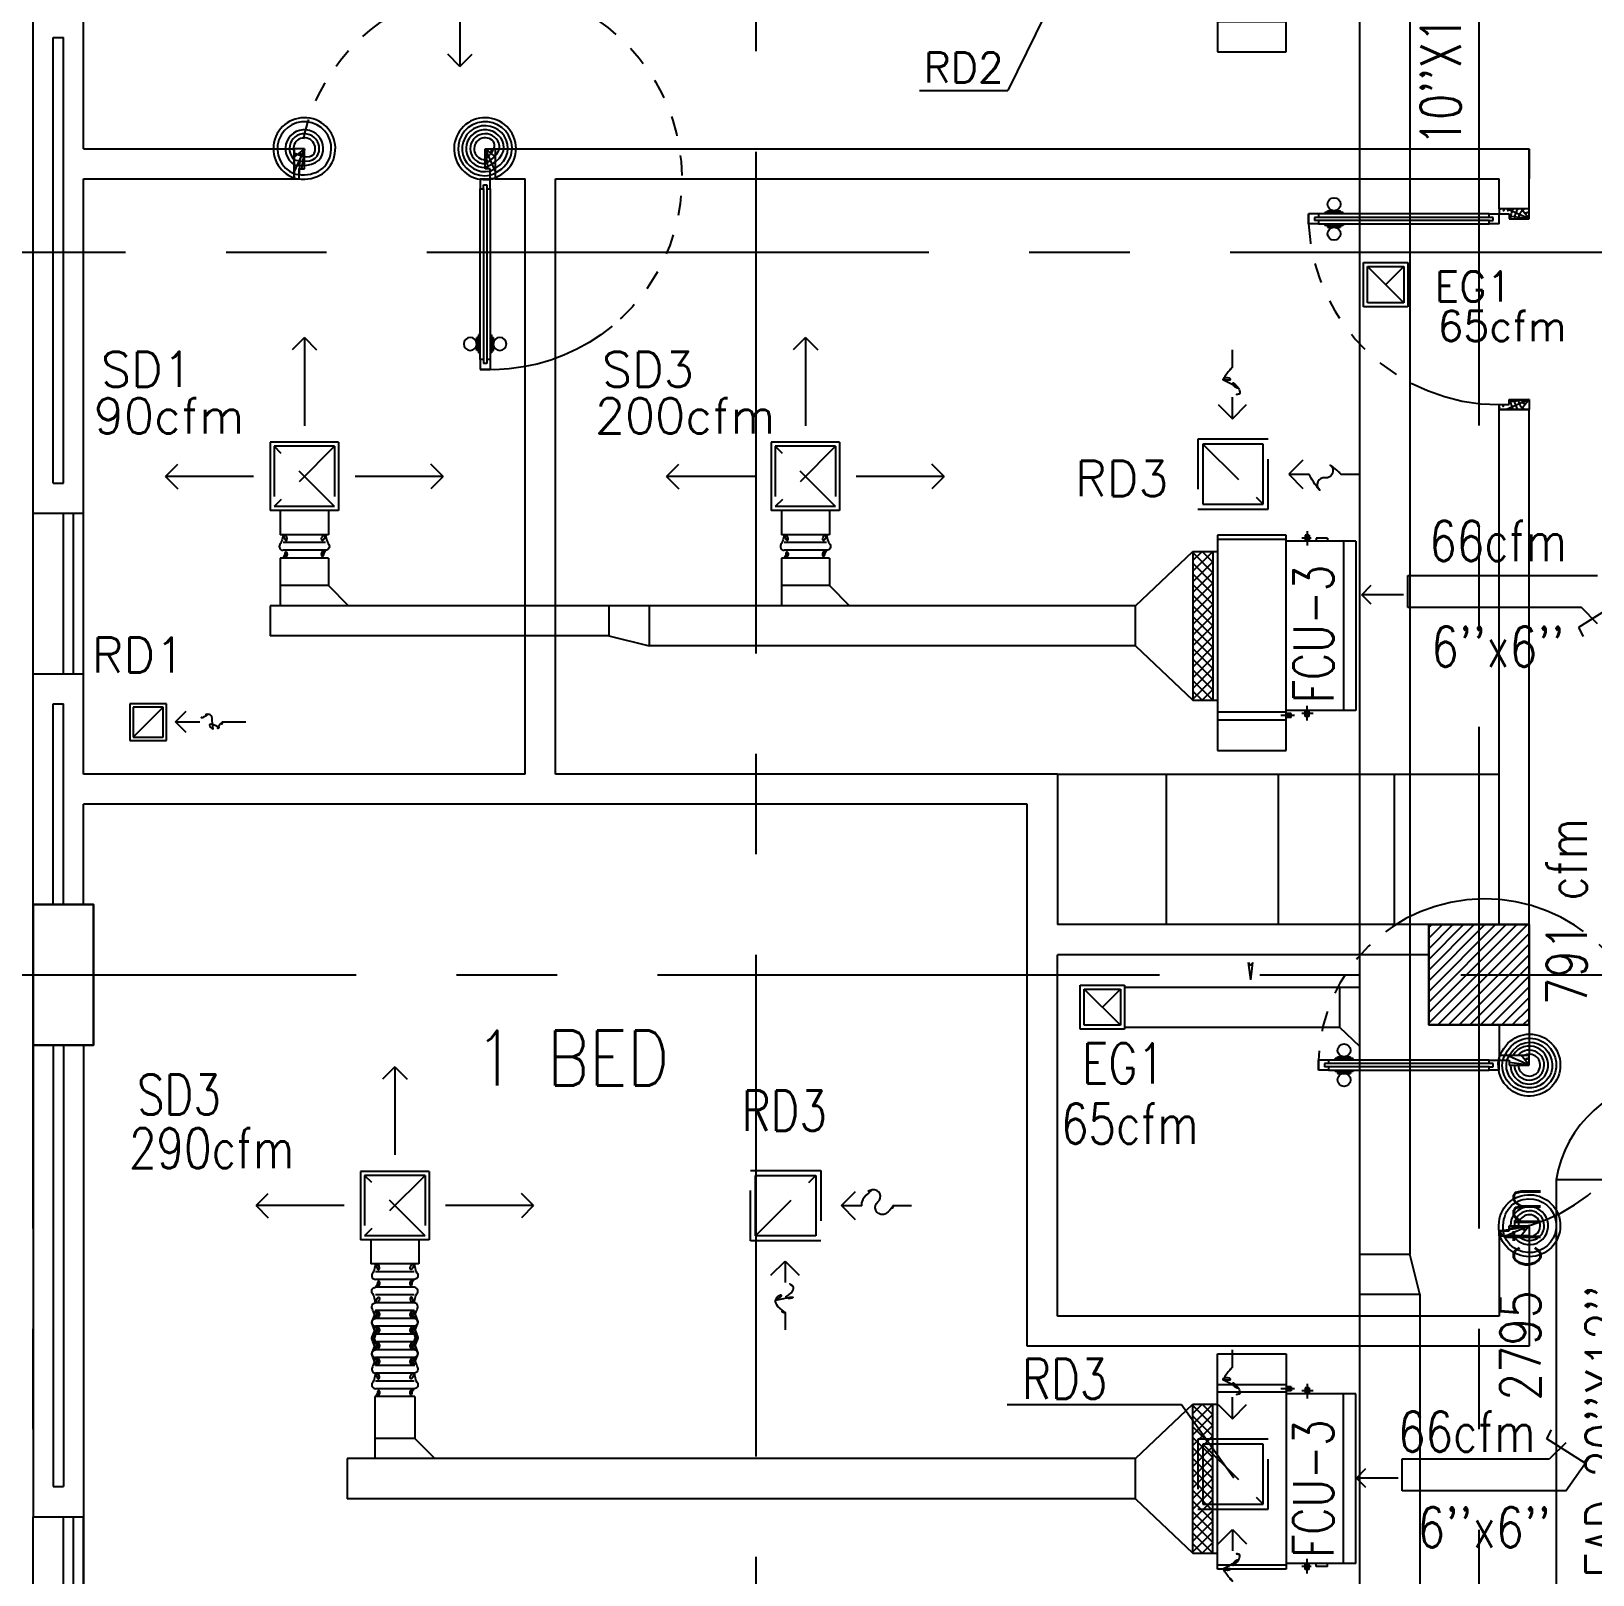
# Model space of a CAD drawing. Extents: x 417866029 to 417866302, y 43498040 to 43498122.
# Drawn here: x 417866082.36 to 417866090.14, y 43498058.1 to 43498065.79 of the extents above; entities that cross this region are included whole.
import ezdxf
from ezdxf.enums import TextEntityAlignment as Align

# ---------------------------------------------------------------- set-up
doc = ezdxf.new("R2010")
doc.units = 0
doc.header["$MEASUREMENT"] = 0
for name, pattern in [('CENTERX2', [4, 2.5, -0.5, 0.5, -0.5]), ('HIDDEN', [0.375, 0.25, -0.125]), ('HIDDEN2', [0.1875, 0.125, -0.0625])]:
    doc.linetypes.add(name, pattern=pattern)
doc.layers.get('0').update_dxf_attribs({"linetype": 'CONTINUOUS'})
for name, color, linetype in [('AXES', 11, 'CENTERX2'), ('COL', 7, 'CONTINUOUS'), ('COUNTER', 9, 'CONTINUOUS'), ('DOOR', 9, 'CONTINUOUS'), ('DUCT', 6, 'CONTINUOUS'), ('EXDUCT', 10, 'CONTINUOUS'), ('FCU', 6, 'CONTINUOUS'), ('HAT', 11, 'CONTINUOUS'), ('INSUL', 9, 'CONTINUOUS'), ('M-AC-FLEX', 7, 'CONTINUOUS'), ('M-EGU.', 2, 'CONTINUOUS'), ('M-TEXT', 2, 'CONTINUOUS'), ('PSUPPLY', 3, 'HIDDEN'), ('RS20', 9, 'CONTINUOUS'), ('WALL', 9, 'CONTINUOUS'), ('WIN', 9, 'CONTINUOUS')]:
    doc.layers.add(name, color=color, linetype=linetype)
doc.styles.add('ROMANS', font='ROMANS.shx', dxfattribs={"width": 0.6})
doc.styles.add('RS20', font='ROMANS.shx', dxfattribs={"height": 0.2})

# ---------------------------------------------------------------- blocks, each defined once
blk = doc.blocks.new('DOOR90')
at = {"layer": 'DOOR', "color": 7, "linetype": 'ByBlock'}
for p, q in [((-150, 0), (0, 0)), ((-150, 0), (-150, -25)), ((0, -50), (-113.7, 0)), ((0, -50), (-40.1, 0)), ((0, -50), (0, 0)), ((-1000, -25), (-1050, -25)), ((-1050, -75), (-1050, -25)), ((-1050, -25), (-1050, -75)), ((-1000, -75), (-1050, -75)), ((-1000, -42), (-1020, -42)), ((-1020, -42), (-1020, -58)), ((-1000, -58), (-1020, -58)), ((-1000, -25), (-1000, -42)), ((-1000, -58), (-1000, -75)), ((-877.6, -17.8), (-967.6, -17.8)), ((-967.6, -25), (-967.6, -17.8)), ((-967.6, -75), (-967.6, -82.2)), ((-955, -8.8), (-890.2, -8.8)), ((-955, -17.8), (-955, -8.8)), ((-955, -17.8), (-890.2, -17.8)), ((-890.2, -17.8), (-890.2, -8.8)), ((-877.6, -25), (-877.6, -17.8)), ((-877.6, -75), (-877.6, -82.2)), ((-200, -25), (-150, -25)), ((-200, -42), (-200, -25)), ((-180, -42), (-200, -42)), ((-200, -58), (-180, -58)), ((-200, -75), (-200, -58)), ((-150, -75), (-200, -75)), ((-180, -58), (-180, -42)), ((-150, -25), (-100, -25)), ((-150, -75), (-150, -25)), ((-100, -25), (-100, -50)), ((0, -50), (-100, -36.6)), ((-100, -50), (0, -50)), ((-877.6, -82.2), (-967.6, -82.2)), ((-955, -82.2), (-890.2, -82.2)), ((-955, -82.2), (-955, -91.2)), ((-955, -91.2), (-890.2, -91.2)), ((-890.2, -82.2), (-890.2, -91.2)), ((0, -850), (-113.7, -900)), ((-100, -875), (-100, -850)), ((0, -850), (-100, -863.4)), ((-100, -850), (0, -850)), ((0, -850), (-40.1, -900)), ((0, -850), (0, -900)), ((-150, -875), (-100, -875)), ((-150, -900), (-150, -875)), ((-150, -900), (0, -900)), ((0, -900), (-150, -900))]:
    blk.add_line(p, q, dxfattribs=at)
at = {"layer": 'DOOR', "linetype": 'ByBlock'}
for p, q in [((-200, -25), (-1000, -25)), ((-200, -42), (-1000, -42)), ((-200, -58), (-1000, -58)), ((-1000, -75), (-200, -75))]:
    blk.add_line(p, q, dxfattribs=at)
at = {"layer": 'DOOR', "color": 7, "linetype": 'ByBlock'}
for centre in [(-922.6, 23.5), (-922.6, -123.5)]:
    blk.add_circle(centre, 32.4, dxfattribs=at)
for centre, radius, start, end in [((0, -50), 154.4, 161.10529, 166.28577), ((0, -50), 94.4, 148.01819, 180), ((0, -50), 134.4, 158.15985, 169.28002), ((0, -50), 114.4, 154.08384, 167.37743), ((0, -50), 74.4, 137.77643, 180), ((0, -50), 54.4, 113.20738, 180), ((0, -50), 34.4, 90, 180), ((0, -50), 14.4, 90, 180), ((0, -850), 94.4, 180, 211.98181), ((0, -850), 74.4, 180, 222.22357), ((0, -850), 54.4, 180, 246.79262), ((0, -850), 34.4, 180, 270), ((0, -850), 14.4, 180, 270), ((0, -850), 154.4, 193.71423, 198.89471), ((0, -850), 134.4, 190.71998, 201.84015)]:
    blk.add_arc(centre, radius, start, end, dxfattribs=at)
at = {"layer": 'DOOR', "linetype": 'HIDDEN', "ltscale": 0.5}
blk.add_arc((-222.2, -50), 828.2, 178.27012, 275.00304, dxfattribs=at)
blk = doc.blocks.new('DOOR-10')
at = {"layer": 'DOOR', "color": 0, "linetype": 'ByBlock'}
for p, q in [((-25.7, 1100), (-75.7, 1100)), ((-75.7, 1100), (-25.7, 1100)), ((-75.7, 1050), (-75.7, 1100)), ((-25.7, 1050), (-25.7, 1100)), ((-75.7, 1017.6), (-82.9, 1017.6)), ((-82.9, 927.6), (-82.9, 1017.6)), ((-58.7, 1050), (-75.7, 1050)), ((-42.7, 1070), (-58.7, 1070)), ((-58.7, 1050), (-58.7, 1070)), ((-42.7, 1050), (-42.7, 1070)), ((-25.7, 1050), (-42.7, 1050)), ((-25.7, 1017.6), (-18.5, 1017.6)), ((-18.5, 927.6), (-18.5, 1017.6)), ((-82.9, 1005), (-91.9, 1005)), ((-91.9, 1005), (-91.9, 940.2)), ((-82.9, 940.2), (-91.9, 940.2)), ((-82.9, 1005), (-82.9, 940.2)), ((-18.5, 1005), (-9.5, 1005)), ((-18.5, 1005), (-18.5, 940.2)), ((-18.5, 940.2), (-9.5, 940.2)), ((-9.5, 1005), (-9.5, 940.2)), ((-75.7, 927.6), (-82.9, 927.6)), ((-25.7, 927.6), (-18.5, 927.6)), ((-75.7, 200), (-58.7, 200)), ((-75.7, 150), (-75.7, 200)), ((-58.7, 200), (-58.7, 180)), ((-58.7, 180), (-42.7, 180)), ((-42.7, 200), (-25.7, 200)), ((-42.7, 180), (-42.7, 200)), ((-25.7, 200), (-25.7, 150)), ((-1000.7, 0), (-1000.7, 150)), ((-1000.7, 150), (-975.7, 150)), ((-1000.7, 150), (-1000.7, 0)), ((-975.7, 150), (-975.7, 100)), ((-975.7, 100), (-950.7, 100)), ((-950.7, 100), (-950.7, 0)), ((-75.7, 150), (-25.7, 150)), ((-50.7, 100), (-50.7, 0)), ((-25.7, 100), (-50.7, 100)), ((-0.7, 150), (-25.7, 150)), ((-25.7, 150), (-25.7, 100)), ((-950.7, 0), (-1000.7, 0)), ((-50.7, 0), (-0.7, 0))]:
    blk.add_line(p, q, dxfattribs=at)
at = {"layer": 'DOOR', "linetype": 'ByBlock'}
for p, q in [((-75.7, 1050), (-75.7, 200)), ((-58.7, 200), (-58.7, 1050)), ((-42.7, 200), (-42.7, 1050)), ((-25.7, 200), (-25.7, 1050))]:
    blk.add_line(p, q, dxfattribs=at)
at = {"layer": 'DOOR', "color": 9, "linetype": 'ByBlock'}
for p, q in [((-950.7, 0), (-1000.7, 113.7)), ((-950.7, 0), (-964.1, 100)), ((-50.7, 0), (-0.7, 113.7)), ((-50.7, 0), (-37.3, 100)), ((-0.7, 0), (-0.7, 150)), ((-950.7, 0), (-1000.7, 40.1)), ((-50.7, 0), (-0.7, 40.1))]:
    blk.add_line(p, q, dxfattribs=at)
at = {"layer": 'DOOR', "color": 0, "linetype": 'ByBlock'}
for centre in [(-124.2, 972.6), (22.8, 972.6)]:
    blk.add_circle(centre, 32.4, dxfattribs=at)
at = {"layer": 'DOOR', "linetype": 'HIDDEN', "ltscale": 0.5}
blk.add_arc((-23.4, 149.1), 952.3, 93.14816, 179.94816, dxfattribs=at)
at = {"layer": 'DOOR', "color": 9, "linetype": 'ByBlock'}
for centre, radius, start, end in [((-950.7, 0), 154.4, 103.71423, 108.89471), ((-950.7, 0), 134.4, 100.71998, 111.84015), ((-950.7, 0), 94.4, 90, 121.98181), ((-50.7, 0), 94.4, 58.01819, 90), ((-50.7, 0), 134.4, 68.15985, 79.28002), ((-50.7, 0), 114.4, 64.08384, 77.37743), ((-50.7, 0), 154.4, 71.10529, 76.28577), ((-950.7, 0), 74.4, 90, 132.22357), ((-950.7, 0), 54.4, 90, 156.79262), ((-950.7, 0), 34.4, 90, 180), ((-950.7, 0), 14.4, 90, 180), ((-50.7, 0), 74.4, 47.77643, 90), ((-50.7, 0), 54.4, 23.20738, 90), ((-50.7, 0), 34.4, 0, 90), ((-50.7, 0), 14.4, 0, 90)]:
    blk.add_arc(centre, radius, start, end, dxfattribs=at)
blk = doc.blocks.new('*X42')
at = {"color": 0}
for p, q in [((16890.5, -2466.6), (16943.5, -2413.6)), ((16890.5, -2519.6), (16990.5, -2419.6)), ((16990.5, -2565.5), (16890.5, -2465.5)), ((16890.5, -2572.6), (16990.5, -2472.6)), ((16990.5, -2512.5), (16891.6, -2413.6)), ((16990.5, -2459.4), (16944.6, -2413.6)), ((16990.5, -2618.5), (16890.5, -2518.5)), ((16890.5, -2625.7), (16990.5, -2525.7)), ((16990.5, -2671.6), (16890.5, -2571.6)), ((16890.5, -2678.7), (16990.5, -2578.7)), ((16990.5, -2724.6), (16890.5, -2624.6)), ((16890.5, -2731.7), (16990.5, -2631.7)), ((16990.5, -2777.6), (16890.5, -2677.6)), ((16890.5, -2784.8), (16990.5, -2684.8)), ((16990.5, -2830.7), (16890.5, -2730.7)), ((16890.5, -2837.8), (16990.5, -2737.8)), ((16990.5, -2883.7), (16890.5, -2783.7)), ((16890.5, -2890.8), (16990.5, -2790.8)), ((16990.5, -2936.7), (16890.5, -2836.7)), ((16890.5, -2943.9), (16990.5, -2843.9)), ((16990.5, -2989.8), (16890.5, -2889.8)), ((16890.5, -2996.9), (16990.5, -2896.9)), ((16990.5, -3042.8), (16890.5, -2942.8)), ((16890.5, -3049.9), (16990.5, -2949.9)), ((16990.5, -3095.8), (16890.5, -2995.8)), ((16890.5, -3103), (16990.5, -3003)), ((16990.5, -3148.9), (16890.5, -3048.9)), ((16943.5, -3154.9), (16890.5, -3101.9)), ((16891.5, -3154.9), (16990.5, -3056)), ((16944.6, -3154.9), (16990.5, -3109))]:
    blk.add_line(p, q, dxfattribs=at)
blk = doc.blocks.new('WHE06')
at = {"color": 3}
for p, q in [((689, 621.5), (346.1, 621.5)), ((346.1, 621.5), (346.1, 469.1)), ((689, 469.1), (689, 621.5)), ((242.1, 472.2), (242.1, 399.5)), ((60.3, -422.2), (60.3, 422.2)), ((212.3, 437.2), (269.1, 437.2)), ((232.1, 452.2), (232.1, 422.2)), ((232.1, 452.2), (252.1, 452.2)), ((252.1, 452.2), (252.1, 422.2)), ((305, 447.6), (373.3, 447.6)), ((321.1, 457.6), (321.1, 437.6)), ((321.1, 457.6), (346.1, 457.6)), ((321.1, 437.6), (346.1, 437.6)), ((346.1, 430.4), (689, 430.4)), ((811.2, 370.7), (689, 370.7)), ((711.2, -370.7), (711.2, 370.7)), ((811.2, -370.7), (811.2, 370.7)), ((811.2, -370.7), (689, -370.7)), ((141.6, -437.2), (141.6, -422.2)), ((141.6, -437.2), (196.6, -437.2)), ((196.6, -437.2), (196.6, -422.2)), ((221.4, -437.2), (269.1, -437.2)), ((232.1, -452.2), (232.1, -422.2)), ((232.1, -452.2), (252.1, -452.2)), ((242.1, -472.2), (242.1, -399.5)), ((252.1, -452.2), (252.1, -422.2)), ((346.1, -430.4), (689, -430.4))]:
    blk.add_line(p, q, dxfattribs=at)
at = {"color": 6}
for p, q in [((346.1, 469.1), (346.1, -450.8)), ((689, 469.1), (346.1, 469.1)), ((689, -450.8), (689, 469.1)), ((0, -422.2), (0, 422.2)), ((0, 422.2), (346.1, 422.2)), ((0, -422.2), (346.1, -422.2)), ((346.1, -450.8), (689, -450.8))]:
    blk.add_line(p, q, dxfattribs=at)
at = {"color": 11}
blk.add_blockref('*X42', (-16179.3, 2784.3), dxfattribs=at)
blk = doc.blocks.new('*X117')
at = {"color": 0}
for p, q in [((80579.2, 132657.6), (81071.3, 133149.7)), ((80579.2, 132710.7), (81018.3, 133149.7)), ((80579.2, 132763.7), (80965.3, 133149.7)), ((80579.2, 132816.7), (80912.2, 133149.7)), ((80579.2, 132869.8), (80859.2, 133149.7)), ((80579.2, 132922.8), (80806.2, 133149.7)), ((80579.2, 132975.8), (80753.1, 133149.7)), ((80579.2, 133028.9), (80700.1, 133149.7)), ((80579.2, 133081.9), (80647.1, 133149.7)), ((80579.2, 133134.9), (80594, 133149.7)), ((80624.4, 132649.7), (81079.2, 133104.6)), ((80677.4, 132649.7), (81079.2, 133051.6)), ((80730.4, 132649.7), (81079.2, 132998.5)), ((80783.5, 132649.7), (81079.2, 132945.5)), ((80836.5, 132649.7), (81079.2, 132892.5)), ((80889.5, 132649.7), (81079.2, 132839.4)), ((80942.6, 132649.7), (81079.2, 132786.4)), ((80995.6, 132649.7), (81079.2, 132733.4)), ((81048.6, 132649.7), (81079.2, 132680.3))]:
    blk.add_line(p, q, dxfattribs=at)
blk = doc.blocks.new('COL50')
at = {"layer": 'COL'}
blk.add_lwpolyline([(-250, 250), (-250, -250), (250, -250), (250, 250)], close=True, dxfattribs=at)
blk = doc.blocks.new('C11')
at = {"layer": 'HAT'}
h = blk.add_hatch(dxfattribs=at)
h.set_pattern_fill('ANSI31', color=256, scale=300, style=0)
h.set_pattern_definition([(45, (-248556.182, -75061.005), (-26.5165043, 26.5165043), [])])
h.paths.add_polyline_path([(300, 700), (0, 700), (0, 350), (300, 350)])
h.paths.add_polyline_path([(300, 350), (0, 350), (0, 0), (300, 0)])
at = {"layer": 'COL'}
blk.add_lwpolyline([(300, 700), (300, 0), (0, 0), (0, 700)], close=True, dxfattribs=at)

msp = doc.modelspace()

# ---------------------------------------------------------------- linework, layer by layer
at = {"layer": 'AXES'}
for p, q in [((417866089.5737, 43498039.8221), (417866089.5737, 43498118.2996)), ((417866082.3737, 43498039.8221), (417866082.3737, 43498117.9496)), ((417866085.9737, 43498046.6864), (417866085.9737, 43498105.5064)), ((417866040.3337, 43498064.6864), (417866098.5737, 43498064.6864)), ((417866029.4822, 43498061.0864), (417866098.5737, 43498061.0864))]:
    msp.add_line(p, q, dxfattribs=at)
at = {"layer": 'COUNTER', "linetype": 'ByBlock'}
for p, q in [((417866087.4737, 43498062.0864), (417866089.6737, 43498062.0864)), ((417866088.0147, 43498062.0864), (417866088.0147, 43498061.3364)), ((417866088.5737, 43498062.0864), (417866088.5737, 43498061.3364)), ((417866089.1509, 43498062.0864), (417866089.1509, 43498061.3364))]:
    msp.add_line(p, q, dxfattribs=at)
at = {"layer": 'DUCT', "linetype": 'ByBlock'}
for p, q in [((417866083.6037, 43498063.1622), (417866083.6037, 43498062.9247)), ((417866083.8437, 43498063.1622), (417866083.6037, 43498063.1622)), ((417866083.8292, 43498063.1622), (417866083.6182, 43498063.1622)), ((417866083.8437, 43498063.1622), (417866083.8437, 43498063.0247)), ((417866086.099, 43498063.1622), (417866086.099, 43498062.9247)), ((417866086.339, 43498063.1622), (417866086.099, 43498063.1622)), ((417866086.3245, 43498063.1622), (417866086.1135, 43498063.1622)), ((417866086.339, 43498063.1622), (417866086.339, 43498063.0247)), ((417866087.8618, 43498062.9247), (417866088.1483, 43498063.1954)), ((417866083.8437, 43498063.0247), (417866083.6037, 43498063.0247)), ((417866083.8437, 43498063.0247), (417866083.9437, 43498062.9247)), ((417866086.339, 43498063.0247), (417866086.099, 43498063.0247)), ((417866086.339, 43498063.0247), (417866086.439, 43498062.9247)), ((417866087.8618, 43498062.9247), (417866083.5533, 43498062.9247)), ((417866083.5533, 43498062.9247), (417866083.5533, 43498062.7747)), ((417866085.2404, 43498062.9247), (417866085.2404, 43498062.7747)), ((417866085.4404, 43498062.9247), (417866085.4404, 43498062.7247)), ((417866087.8618, 43498062.7247), (417866087.8618, 43498062.9247)), ((417866085.2404, 43498062.7747), (417866083.5533, 43498062.7747)), ((417866085.2404, 43498062.7747), (417866085.4404, 43498062.7247)), ((417866087.8618, 43498062.7247), (417866085.4404, 43498062.7247)), ((417866087.8618, 43498062.7247), (417866088.1483, 43498062.454)), ((417866090.4567, 43498060.0646), (417866089.9567, 43498060.0646)), ((417866089.9567, 43498060.0646), (417866089.9567, 43498056.7811)), ((417866084.0743, 43498058.9851), (417866084.0743, 43498058.6764)), ((417866084.2743, 43498058.9851), (417866084.0743, 43498058.9851)), ((417866084.2743, 43498058.9851), (417866084.2743, 43498058.7764)), ((417866087.8618, 43498058.6764), (417866088.1483, 43498058.9471)), ((417866084.2743, 43498058.7764), (417866084.0743, 43498058.7764)), ((417866084.2743, 43498058.7764), (417866084.3743, 43498058.6764)), ((417866087.8618, 43498058.6764), (417866083.9372, 43498058.6764)), ((417866083.9372, 43498058.6764), (417866083.9372, 43498058.4764)), ((417866087.8618, 43498058.4764), (417866087.8618, 43498058.6764)), ((417866087.8618, 43498058.4764), (417866083.9372, 43498058.4764)), ((417866087.8618, 43498058.4764), (417866088.1483, 43498058.2057))]:
    msp.add_line(p, q, dxfattribs=at)
at = {"layer": 'DUCT'}
for p, q in [((417866089.2186, 43498063.0753), (417866090.1639, 43498063.0753)), ((417866089.2186, 43498062.9153), (417866089.2186, 43498063.0753)), ((417866090.2608, 43498062.9368), (417866090.0694, 43498062.8167)), ((417866090.0839, 43498062.9153), (417866089.2186, 43498062.9153)), ((417866090.1639, 43498062.8353), (417866090.0839, 43498062.9153)), ((417866090.0694, 43498062.8167), (417866090.0694, 43498062.8167)), ((417866090.0694, 43498062.8167), (417866090.0924, 43498062.7715)), ((417866089.9106, 43498058.7741), (417866089.9336, 43498058.8192)), ((417866090.102, 43498058.6539), (417866089.9106, 43498058.7741)), ((417866089.9106, 43498058.7741), (417866089.9106, 43498058.7741)), ((417866090.005, 43498058.7554), (417866089.925, 43498058.6754)), ((417866089.1913, 43498058.6754), (417866089.925, 43498058.6754)), ((417866089.1913, 43498058.5154), (417866089.1913, 43498058.6754)), ((417866090.005, 43498058.5154), (417866090.1226, 43498058.6834)), ((417866090.005, 43498058.5154), (417866089.1913, 43498058.5154))]:
    msp.add_line(p, q, dxfattribs=at)
at = {"layer": 'DUCT', "linetype": 'ByBlock'}
msp.add_arc((417866090.5466, 43498059.9682), 0.5978, 93.83176, 170.71562, dxfattribs=at)
at = {"layer": 'EXDUCT', "linetype": 'ByBlock'}
for p, q in [((417866088.9788, 43498066.8514), (417866088.9788, 43498053.4754)), ((417866089.2288, 43498066.8514), (417866089.2288, 43498059.6948)), ((417866089.1083, 43498064.5237), (417866089.1983, 43498064.6137)), ((417866087.8076, 43498061.0247), (417866088.9788, 43498061.0247)), ((417866088.8788, 43498061.0247), (417866088.8788, 43498060.8247)), ((417866087.8076, 43498060.8247), (417866088.8788, 43498060.8247)), ((417866088.8788, 43498060.8247), (417866088.9788, 43498060.7302)), ((417866088.9788, 43498059.6948), (417866089.2288, 43498059.6948)), ((417866089.2788, 43498059.4948), (417866089.2288, 43498059.6948)), ((417866088.9788, 43498059.4948), (417866089.2788, 43498059.4948)), ((417866089.2788, 43498059.4948), (417866089.2788, 43498053.5754))]:
    msp.add_line(p, q, dxfattribs=at)
at = {"layer": 'INSUL'}
for p, q in [((417866082.4737, 43498065.7546), (417866082.5237, 43498065.7546)), ((417866082.4737, 43498063.5358), (417866082.4737, 43498065.7546)), ((417866082.5237, 43498063.5358), (417866082.5237, 43498065.7546)), ((417866082.4737, 43498063.5358), (417866082.5237, 43498063.5358)), ((417866082.4737, 43498061.4364), (417866082.4737, 43498062.4358)), ((417866082.4737, 43498062.4358), (417866082.5237, 43498062.4358)), ((417866082.5237, 43498061.4364), (417866082.5237, 43498062.4358)), ((417866082.4737, 43498060.7364), (417866082.4737, 43498058.5364)), ((417866082.5237, 43498060.7364), (417866082.5237, 43498058.5364)), ((417866082.4737, 43498058.5364), (417866082.5237, 43498058.5364))]:
    msp.add_line(p, q, dxfattribs=at)
at = {"layer": 'M-AC-FLEX', "color": 11}
for p, q in [((417866083.8292, 43498063.2785), (417866083.6182, 43498063.2785)), ((417866083.8292, 43498063.2395), (417866083.6182, 43498063.2395)), ((417866086.3245, 43498063.2785), (417866086.1135, 43498063.2785)), ((417866086.3245, 43498063.2395), (417866086.1135, 43498063.2395)), ((417866083.8292, 43498063.2012), (417866083.6182, 43498063.2012)), ((417866083.8292, 43498063.2012), (417866083.6182, 43498063.2012)), ((417866086.3245, 43498063.2012), (417866086.1135, 43498063.2012)), ((417866086.3245, 43498063.2012), (417866086.1135, 43498063.2012)), ((417866084.2698, 43498059.646), (417866084.0788, 43498059.646)), ((417866084.2698, 43498059.607), (417866084.0788, 43498059.607)), ((417866084.2698, 43498059.5687), (417866084.0788, 43498059.5687)), ((417866084.2698, 43498059.5687), (417866084.0788, 43498059.5687)), ((417866084.2698, 43498059.5297), (417866084.0788, 43498059.5297)), ((417866084.2698, 43498059.5297), (417866084.0788, 43498059.5297)), ((417866084.2698, 43498059.4914), (417866084.0788, 43498059.4914)), ((417866084.2698, 43498059.4524), (417866084.0788, 43498059.4524)), ((417866084.2698, 43498059.4134), (417866084.0788, 43498059.4134)), ((417866084.2698, 43498059.3744), (417866084.0788, 43498059.3744)), ((417866084.2698, 43498059.3354), (417866084.0788, 43498059.3354)), ((417866084.2698, 43498059.2964), (417866084.0788, 43498059.2964)), ((417866084.2698, 43498059.2574), (417866084.0788, 43498059.2574)), ((417866084.2698, 43498059.2184), (417866084.0788, 43498059.2184)), ((417866084.2698, 43498059.1794), (417866084.0788, 43498059.1794)), ((417866084.2698, 43498059.1404), (417866084.0788, 43498059.1404)), ((417866084.2698, 43498059.1014), (417866084.0788, 43498059.1014)), ((417866084.2698, 43498059.0624), (417866084.0788, 43498059.0624)), ((417866084.2698, 43498059.0241), (417866084.0788, 43498059.0241)), ((417866084.2698, 43498059.0241), (417866084.0788, 43498059.0241))]:
    msp.add_line(p, q, dxfattribs=at)
at = {"layer": 'M-AC-FLEX'}
for points in [[(417866083.6182, 43498063.2785, -1), (417866083.6182, 43498063.2395, 1.018005), (417866083.6182, 43498063.2012)], [(417866083.8292, 43498063.2785, 1), (417866083.8292, 43498063.2395, -1.018005), (417866083.8292, 43498063.2012)], [(417866086.1135, 43498063.2785, -1), (417866086.1135, 43498063.2395, 1.018005), (417866086.1135, 43498063.2012)], [(417866086.3245, 43498063.2785, 1), (417866086.3245, 43498063.2395, -1.018005), (417866086.3245, 43498063.2012)], [(417866083.6175, 43498063.1622, -0.008922), (417866083.6182, 43498063.1622)], [(417866083.8299, 43498063.1622, 0.008917), (417866083.8292, 43498063.1622)], [(417866086.1128, 43498063.1622, -0.008922), (417866086.1135, 43498063.1622)], [(417866086.3252, 43498063.1622, 0.008917), (417866086.3245, 43498063.1622)], [(417866084.0788, 43498059.646, -1), (417866084.0788, 43498059.607, 1.018005), (417866084.0788, 43498059.5687)], [(417866084.2698, 43498059.646, 1), (417866084.2698, 43498059.607, -1.018005), (417866084.2698, 43498059.5687)], [(417866084.0788, 43498059.3744, 1), (417866084.0788, 43498059.4134, -1), (417866084.0788, 43498059.4524, 1), (417866084.0788, 43498059.4914, -1.018005), (417866084.0788, 43498059.5297)], [(417866084.2698, 43498059.3744, -1), (417866084.2698, 43498059.4134, 1), (417866084.2698, 43498059.4524, -1), (417866084.2698, 43498059.4914, 1.018005), (417866084.2698, 43498059.5297)], [(417866084.0788, 43498059.4134, -1), (417866084.0788, 43498059.3744, 1), (417866084.0788, 43498059.3354)], [(417866084.0788, 43498059.2964, 1), (417866084.0788, 43498059.3354, -1), (417866084.0788, 43498059.3744)], [(417866084.2698, 43498059.4134, 1), (417866084.2698, 43498059.3744, -1), (417866084.2698, 43498059.3354)], [(417866084.2698, 43498059.2964, -1), (417866084.2698, 43498059.3354, 1), (417866084.2698, 43498059.3744)], [(417866084.0788, 43498059.3354, -1), (417866084.0788, 43498059.2964, 1), (417866084.0788, 43498059.2574)], [(417866084.0788, 43498059.2574, -0.999563), (417866084.0788, 43498059.2964)], [(417866084.0788, 43498059.2964, 0.999563), (417866084.0788, 43498059.2574)], [(417866084.0788, 43498059.2184, 1), (417866084.0788, 43498059.2574, -1), (417866084.0788, 43498059.2964)], [(417866084.2698, 43498059.3354, 1), (417866084.2698, 43498059.2964, -1), (417866084.2698, 43498059.2574)], [(417866084.2698, 43498059.2184, -1), (417866084.2698, 43498059.2574, 1), (417866084.2698, 43498059.2964)], [(417866084.2698, 43498059.2574, -0.000219), (417866084.2698, 43498059.2574, 1), (417866084.2698, 43498059.2964)], [(417866084.2698, 43498059.2964, 0.000219), (417866084.2698, 43498059.2964, -1), (417866084.2698, 43498059.2574)], [(417866084.0788, 43498059.2574, -1), (417866084.0788, 43498059.2184, 1), (417866084.0788, 43498059.1794)], [(417866084.0788, 43498059.1404, 1), (417866084.0788, 43498059.1794, -1), (417866084.0788, 43498059.2184)], [(417866084.2698, 43498059.2574, 1), (417866084.2698, 43498059.2184, -1), (417866084.2698, 43498059.1794)], [(417866084.2698, 43498059.1404, -1), (417866084.2698, 43498059.1794, 1), (417866084.2698, 43498059.2184)], [(417866084.0788, 43498059.1794, -1), (417866084.0788, 43498059.1404, 1), (417866084.0788, 43498059.1014, -1), (417866084.0788, 43498059.0624, 1.018005), (417866084.0788, 43498059.0241)], [(417866084.2698, 43498059.1794, 1), (417866084.2698, 43498059.1404, -1), (417866084.2698, 43498059.1014, 1), (417866084.2698, 43498059.0624, -1.018005), (417866084.2698, 43498059.0241)], [(417866084.0782, 43498058.9851, -0.008928), (417866084.0788, 43498058.9851)], [(417866084.2705, 43498058.9851, 0.008928), (417866084.2698, 43498058.9851)]]:
    msp.add_lwpolyline(points, format="xyb", dxfattribs=at)
for centre, start, end in [((417866083.6182, 43498063.1817), 298.43137, 90.01777), ((417866083.6182, 43498063.1817), 298.43137, 90.01777), ((417866083.6182, 43498063.1817), 269.98223, 61.56863), ((417866083.6182, 43498063.1817), 269.98223, 61.56863), ((417866083.8292, 43498063.1817), 90, 241.56864), ((417866083.8292, 43498063.1817), 118.43136, 270), ((417866086.1135, 43498063.1817), 298.43137, 90.01777), ((417866086.1135, 43498063.1817), 298.43137, 90.01777), ((417866086.1135, 43498063.1817), 269.98223, 61.56863), ((417866086.1135, 43498063.1817), 269.98223, 61.56863), ((417866086.3245, 43498063.1817), 90, 241.56864), ((417866086.3245, 43498063.1817), 118.43136, 270), ((417866084.0789, 43498059.5492), 298.43137, 90.01777), ((417866084.0789, 43498059.5492), 298.43137, 90.01777), ((417866084.0789, 43498059.5492), 269.98223, 61.56863), ((417866084.0789, 43498059.5492), 269.98223, 61.56863), ((417866084.2698, 43498059.5492), 90, 241.56864), ((417866084.2698, 43498059.5492), 118.43136, 270), ((417866084.0789, 43498059.0046), 298.43137, 90.01777), ((417866084.0789, 43498059.0046), 298.43137, 90.01777), ((417866084.0789, 43498059.0046), 269.98223, 61.56863), ((417866084.0789, 43498059.0046), 269.98223, 61.56863), ((417866084.2698, 43498059.0046), 90, 241.56864), ((417866084.2698, 43498059.0046), 118.43136, 270)]:
    msp.add_arc(centre, 0.0195, start, end, dxfattribs=at)
at = {"layer": 'M-EGU.'}
for p, q in [((417866084.4987, 43498066.0502), (417866084.4987, 43498065.6114)), ((417866084.4987, 43498065.6114), (417866084.4376, 43498065.6725)), ((417866084.4987, 43498065.6114), (417866084.5598, 43498065.6725)), ((417866089.0183, 43498064.6137), (417866089.1983, 43498064.6137)), ((417866089.0183, 43498064.4337), (417866089.0183, 43498064.6137)), ((417866089.1983, 43498064.6137), (417866089.1983, 43498064.4337)), ((417866089.1983, 43498064.4337), (417866089.0183, 43498064.4337)), ((417866083.7237, 43498064.2601), (417866083.6626, 43498064.199)), ((417866083.7237, 43498064.2601), (417866083.7237, 43498063.8213)), ((417866083.7237, 43498064.2601), (417866083.7848, 43498064.199)), ((417866086.219, 43498064.2601), (417866086.1579, 43498064.199)), ((417866086.219, 43498064.2601), (417866086.219, 43498063.8213)), ((417866086.219, 43498064.2601), (417866086.2801, 43498064.199)), ((417866088.345, 43498064.1132), (417866088.345, 43498064.1992)), ((417866088.345, 43498063.856), (417866088.345, 43498063.9629)), ((417866088.2743, 43498063.9267), (417866088.345, 43498063.856)), ((417866088.345, 43498063.856), (417866088.4157, 43498063.9267)), ((417866083.5533, 43498063.7393), (417866083.5533, 43498063.3985)), ((417866083.8941, 43498063.7393), (417866083.5533, 43498063.7393)), ((417866083.8941, 43498063.7393), (417866083.8941, 43498063.3985)), ((417866086.0486, 43498063.7393), (417866086.0486, 43498063.3985)), ((417866086.3894, 43498063.7393), (417866086.0486, 43498063.7393)), ((417866086.3894, 43498063.7393), (417866086.3894, 43498063.3985)), ((417866088.1981, 43498063.7301), (417866088.1981, 43498063.4301)), ((417866088.4981, 43498063.7301), (417866088.1981, 43498063.7301)), ((417866088.4981, 43498063.4301), (417866088.4981, 43498063.7301)), ((417866083.0325, 43498063.5689), (417866083.0936, 43498063.63)), ((417866084.4149, 43498063.5689), (417866084.3538, 43498063.63)), ((417866085.5278, 43498063.5689), (417866085.5889, 43498063.63)), ((417866086.9102, 43498063.5689), (417866086.8491, 43498063.63)), ((417866088.6963, 43498063.6505), (417866088.6255, 43498063.5798)), ((417866083.4713, 43498063.5689), (417866083.0325, 43498063.5689)), ((417866083.0325, 43498063.5689), (417866083.0936, 43498063.5078)), ((417866084.4149, 43498063.5689), (417866083.9761, 43498063.5689)), ((417866084.4149, 43498063.5689), (417866084.3538, 43498063.5078)), ((417866085.9666, 43498063.5689), (417866085.5278, 43498063.5689)), ((417866085.5278, 43498063.5689), (417866085.5889, 43498063.5078)), ((417866086.9102, 43498063.5689), (417866086.4714, 43498063.5689)), ((417866086.9102, 43498063.5689), (417866086.8491, 43498063.5078)), ((417866088.6255, 43498063.5798), (417866088.6963, 43498063.5091)), ((417866088.6255, 43498063.5798), (417866088.7266, 43498063.5798)), ((417866088.8858, 43498063.5798), (417866088.9745, 43498063.5798)), ((417866083.8941, 43498063.3985), (417866083.5533, 43498063.3985)), ((417866083.6037, 43498063.3985), (417866083.6037, 43498063.2785)), ((417866083.8437, 43498063.3985), (417866083.8437, 43498063.2785)), ((417866086.3894, 43498063.3985), (417866086.0486, 43498063.3985)), ((417866086.099, 43498063.3985), (417866086.099, 43498063.2785)), ((417866086.339, 43498063.3985), (417866086.339, 43498063.2785)), ((417866088.1981, 43498063.4301), (417866088.4981, 43498063.4301)), ((417866083.8437, 43498063.2785), (417866083.6037, 43498063.2785)), ((417866086.339, 43498063.2785), (417866086.099, 43498063.2785)), ((417866088.9898, 43498062.9793), (417866089.0369, 43498063.0264)), ((417866089.1973, 43498062.9793), (417866088.9898, 43498062.9793)), ((417866089.0369, 43498062.9321), (417866088.9898, 43498062.9793)), ((417866082.871, 43498062.4202), (417866082.871, 43498062.2702)), ((417866083.021, 43498062.4202), (417866082.871, 43498062.4202)), ((417866083.021, 43498062.2702), (417866083.021, 43498062.4202)), ((417866083.0814, 43498062.346), (417866083.1344, 43498062.3991)), ((417866083.1344, 43498062.293), (417866083.0814, 43498062.346)), ((417866083.0814, 43498062.346), (417866083.2038, 43498062.346)), ((417866083.3166, 43498062.346), (417866083.4318, 43498062.346)), ((417866082.871, 43498062.2702), (417866083.021, 43498062.2702)), ((417866087.6076, 43498060.8347), (417866087.6076, 43498061.0147)), ((417866087.7876, 43498061.0147), (417866087.7876, 43498060.8347)), ((417866087.7876, 43498060.8347), (417866087.6076, 43498060.8347)), ((417866084.1743, 43498060.6276), (417866084.1133, 43498060.5665)), ((417866084.1743, 43498060.6276), (417866084.1743, 43498060.1888)), ((417866084.1743, 43498060.6276), (417866084.2354, 43498060.5665)), ((417866084.0039, 43498060.1068), (417866084.0039, 43498059.766)), ((417866084.3447, 43498060.1068), (417866084.0039, 43498060.1068)), ((417866084.3447, 43498060.1068), (417866084.3447, 43498059.766)), ((417866085.9706, 43498059.7864), (417866085.9706, 43498060.0864)), ((417866085.9706, 43498060.0864), (417866086.2706, 43498060.0864)), ((417866086.2706, 43498060.0864), (417866086.2706, 43498059.7864)), ((417866083.4831, 43498059.9364), (417866083.5442, 43498059.9975)), ((417866084.8655, 43498059.9364), (417866084.8045, 43498059.9975)), ((417866086.398, 43498059.9367), (417866086.4687, 43498060.0075)), ((417866083.922, 43498059.9364), (417866083.4831, 43498059.9364)), ((417866083.4831, 43498059.9364), (417866083.5442, 43498059.8753)), ((417866084.8655, 43498059.9364), (417866084.4267, 43498059.9364)), ((417866084.8655, 43498059.9364), (417866084.8045, 43498059.8753)), ((417866086.4687, 43498059.866), (417866086.398, 43498059.9367)), ((417866086.398, 43498059.9367), (417866086.4991, 43498059.9367)), ((417866086.6583, 43498059.9367), (417866086.7469, 43498059.9367)), ((417866084.3447, 43498059.766), (417866084.0039, 43498059.766)), ((417866084.0543, 43498059.766), (417866084.0543, 43498059.646)), ((417866084.2943, 43498059.766), (417866084.2943, 43498059.646)), ((417866086.2706, 43498059.7864), (417866085.9706, 43498059.7864)), ((417866086.0467, 43498059.5898), (417866086.1174, 43498059.6605)), ((417866086.1174, 43498059.6605), (417866086.1881, 43498059.5898)), ((417866086.1174, 43498059.6605), (417866086.1174, 43498059.5537)), ((417866084.2943, 43498059.646), (417866084.0543, 43498059.646)), ((417866086.1174, 43498059.4034), (417866086.1174, 43498059.3174)), ((417866088.345, 43498059.1319), (417866088.345, 43498059.2179)), ((417866088.345, 43498058.8747), (417866088.345, 43498058.9816)), ((417866088.2743, 43498058.9454), (417866088.345, 43498058.8747)), ((417866088.345, 43498058.8747), (417866088.4157, 43498058.9454)), ((417866088.1981, 43498058.7488), (417866088.1981, 43498058.4488)), ((417866088.4981, 43498058.7488), (417866088.1981, 43498058.7488)), ((417866088.4981, 43498058.4488), (417866088.4981, 43498058.7488)), ((417866088.9625, 43498058.5794), (417866089.0096, 43498058.6265)), ((417866089.17, 43498058.5794), (417866088.9625, 43498058.5794)), ((417866089.0096, 43498058.5323), (417866088.9625, 43498058.5794)), ((417866088.1981, 43498058.4488), (417866088.4981, 43498058.4488)), ((417866088.2743, 43498058.2522), (417866088.345, 43498058.3229)), ((417866088.345, 43498058.3229), (417866088.4157, 43498058.2522)), ((417866088.345, 43498058.3229), (417866088.345, 43498058.2161))]:
    msp.add_line(p, q, dxfattribs=at)
at = {"layer": 'M-EGU.', "linetype": 'HIDDEN'}
for p, q in [((417866088.9983, 43498064.6337), (417866089.2183, 43498064.6337)), ((417866088.9983, 43498064.4137), (417866088.9983, 43498064.6337)), ((417866089.2183, 43498064.6337), (417866089.2183, 43498064.4137)), ((417866089.1983, 43498064.4337), (417866089.0183, 43498064.6137)), ((417866089.2183, 43498064.4137), (417866088.9983, 43498064.4137)), ((417866083.8741, 43498063.7193), (417866083.5733, 43498063.4185)), ((417866083.8741, 43498063.4185), (417866083.5733, 43498063.7193)), ((417866083.5733, 43498063.7193), (417866083.5733, 43498063.4185)), ((417866083.8741, 43498063.7193), (417866083.5733, 43498063.7193)), ((417866083.8741, 43498063.7193), (417866083.8741, 43498063.4185)), ((417866086.3694, 43498063.7193), (417866086.0686, 43498063.4185)), ((417866086.3694, 43498063.4185), (417866086.0686, 43498063.7193)), ((417866086.0686, 43498063.7193), (417866086.0686, 43498063.4185)), ((417866086.3694, 43498063.7193), (417866086.0686, 43498063.7193)), ((417866086.3694, 43498063.7193), (417866086.3694, 43498063.4185)), ((417866088.1731, 43498063.7551), (417866088.1731, 43498063.4051)), ((417866088.5231, 43498063.7551), (417866088.1731, 43498063.7551)), ((417866088.1981, 43498063.7301), (417866088.4981, 43498063.4301)), ((417866088.5231, 43498063.4051), (417866088.5231, 43498063.7551)), ((417866083.8741, 43498063.4185), (417866083.5733, 43498063.4185)), ((417866086.3694, 43498063.4185), (417866086.0686, 43498063.4185)), ((417866088.1731, 43498063.4051), (417866088.5231, 43498063.4051)), ((417866082.8544, 43498062.4368), (417866082.8544, 43498062.2535)), ((417866083.0377, 43498062.4368), (417866082.8544, 43498062.4368)), ((417866083.021, 43498062.4202), (417866082.871, 43498062.2702)), ((417866083.0377, 43498062.2535), (417866083.0377, 43498062.4368)), ((417866082.8544, 43498062.2535), (417866083.0377, 43498062.2535)), ((417866087.5876, 43498061.0347), (417866087.8076, 43498061.0347)), ((417866087.5876, 43498060.8147), (417866087.5876, 43498061.0347)), ((417866087.7876, 43498060.8347), (417866087.6076, 43498061.0147)), ((417866087.6076, 43498061.0147), (417866087.7876, 43498061.0147)), ((417866087.6976, 43498060.9247), (417866087.7876, 43498061.0147)), ((417866087.8076, 43498061.0347), (417866087.8076, 43498060.8147)), ((417866087.8076, 43498060.8147), (417866087.5876, 43498060.8147)), ((417866084.3247, 43498060.0868), (417866084.0239, 43498059.786)), ((417866084.3247, 43498059.786), (417866084.0239, 43498060.0868)), ((417866084.0239, 43498060.0868), (417866084.0239, 43498059.786)), ((417866084.3247, 43498060.0868), (417866084.0239, 43498060.0868)), ((417866084.3247, 43498060.0868), (417866084.3247, 43498059.786)), ((417866085.9456, 43498059.7614), (417866085.9456, 43498060.1114)), ((417866085.9456, 43498060.1114), (417866086.2956, 43498060.1114)), ((417866085.9706, 43498059.7864), (417866086.2706, 43498060.0864)), ((417866086.2956, 43498060.1114), (417866086.2956, 43498059.7614)), ((417866084.3247, 43498059.786), (417866084.0239, 43498059.786)), ((417866086.2956, 43498059.7614), (417866085.9456, 43498059.7614)), ((417866088.1731, 43498058.7738), (417866088.1731, 43498058.4238)), ((417866088.5231, 43498058.7738), (417866088.1731, 43498058.7738)), ((417866088.1981, 43498058.7488), (417866088.4981, 43498058.4488)), ((417866088.5231, 43498058.4238), (417866088.5231, 43498058.7738)), ((417866088.1731, 43498058.4238), (417866088.5231, 43498058.4238))]:
    msp.add_line(p, q, dxfattribs=at)
at = {"layer": 'M-EGU.'}
for points in [[(417866088.345, 43498064.1132, -0.187862), (417866088.3081, 43498064.0904, -0.202645), (417866088.2982, 43498064.0513, -0.616915), (417866088.3483, 43498064.0351, 0.668708), (417866088.3955, 43498064.0159, 0.194285), (417866088.3813, 43498063.9801, 0.186051), (417866088.345, 43498063.9629)], [(417866088.8858, 43498063.5798, -0.1324), (417866088.8636, 43498063.612, -0.15664), (417866088.8328, 43498063.6247, -0.736612), (417866088.8075, 43498063.5617, 0.774232), (417866088.7797, 43498063.5009, 0.203349), (417866088.7375, 43498063.5284, 0.193808), (417866088.7266, 43498063.5798)], [(417866083.3166, 43498062.346, -0.187862), (417866083.2995, 43498062.3184, -0.202645), (417866083.2702, 43498062.311, -0.616915), (417866083.258, 43498062.3486, 0.668708), (417866083.2436, 43498062.384, 0.194285), (417866083.2167, 43498062.3733, 0.186051), (417866083.2038, 43498062.346)], [(417866086.6583, 43498059.9367, -0.1324), (417866086.636, 43498059.9046, -0.15664), (417866086.6052, 43498059.8919, -0.736612), (417866086.58, 43498059.9548, 0.774232), (417866086.5521, 43498060.0156, 0.203349), (417866086.51, 43498059.9882, 0.193808), (417866086.4991, 43498059.9367)], [(417866086.1174, 43498059.4034, -0.187862), (417866086.0806, 43498059.4261, -0.202645), (417866086.0707, 43498059.4653, -0.616915), (417866086.1208, 43498059.4814, 0.668708), (417866086.168, 43498059.5006, 0.194285), (417866086.1538, 43498059.5365, 0.186051), (417866086.1174, 43498059.5537)], [(417866088.345, 43498059.1319, -0.187862), (417866088.3081, 43498059.1091, -0.202645), (417866088.2982, 43498059.07, -0.616915), (417866088.3483, 43498059.0538, 0.668708), (417866088.3955, 43498059.0346, 0.194285), (417866088.3813, 43498058.9987, 0.186051), (417866088.345, 43498058.9816)], [(417866088.345, 43498058.0658, 0.187862), (417866088.3081, 43498058.0885, 0.202645), (417866088.2982, 43498058.1277, 0.616915), (417866088.3483, 43498058.1439, -0.668708), (417866088.3955, 43498058.163, -0.194285), (417866088.3813, 43498058.1989, -0.186051), (417866088.345, 43498058.2161)]]:
    msp.add_lwpolyline(points, format="xyb", dxfattribs=at)
at = {"layer": 'PSUPPLY', "linetype": 'Continuous'}
for p, q in [((417866087.6193, 43498066.2932), (417866087.2268, 43498065.4912)), ((417866086.7868, 43498065.4912), (417866087.2268, 43498065.4912)), ((417866088.0919, 43498058.9435), (417866087.2235, 43498058.9435)), ((417866088.3515, 43498058.5783), (417866088.0919, 43498058.9435))]:
    msp.add_line(p, q, dxfattribs=at)
at = {"layer": 'PSUPPLY', "linetype": 'HIDDEN2'}
for p, q in [((417866088.4364, 43498061.0609), (417866088.4256, 43498061.1477)), ((417866088.4256, 43498061.1477), (417866088.4364, 43498061.1328)), ((417866088.4364, 43498061.0609), (417866088.4472, 43498061.1477)), ((417866088.4364, 43498061.1328), (417866088.4472, 43498061.1477))]:
    msp.add_line(p, q, dxfattribs=at)
at = {"layer": 'PSUPPLY', "linetype": 'Continuous', "const_width": 0.025}
msp.add_lwpolyline([(417866088.3383, 43498058.5807, 1), (417866088.3633, 43498058.5807, 1)], format="xyb", close=True, dxfattribs=at)
at = {"layer": 'WALL'}
for p, q in [((417866082.3737, 43498063.3858), (417866082.3737, 43498065.9046)), ((417866082.6237, 43498065.2014), (417866082.6237, 43498065.9046)), ((417866089.8237, 43498064.9014), (417866089.8237, 43498065.2014)), ((417866082.6237, 43498063.3858), (417866082.6237, 43498065.0514)), ((417866084.8237, 43498062.0864), (417866084.8237, 43498065.0514)), ((417866084.9737, 43498062.0864), (417866084.9737, 43498065.0514)), ((417866089.6737, 43498064.9014), (417866089.6737, 43498065.0514)), ((417866089.6737, 43498061.3364), (417866089.6737, 43498063.9014)), ((417866089.8237, 43498061.3364), (417866089.8237, 43498063.9014)), ((417866082.3737, 43498063.3858), (417866082.6237, 43498063.3858)), ((417866082.3737, 43498061.4364), (417866082.3737, 43498062.5858)), ((417866082.3737, 43498062.5858), (417866082.6237, 43498062.5858)), ((417866082.6237, 43498062.0864), (417866082.6237, 43498062.5858)), ((417866082.6237, 43498061.4364), (417866082.6237, 43498061.9364)), ((417866089.6737, 43498060.8364), (417866089.6737, 43498060.6864)), ((417866089.8237, 43498060.8364), (417866089.8237, 43498060.6864)), ((417866082.3737, 43498060.7364), (417866082.3737, 43498058.3864)), ((417866082.6237, 43498060.7364), (417866082.6237, 43498058.3864)), ((417866089.6737, 43498060.6864), (417866089.8237, 43498060.6864)), ((417866089.6737, 43498059.7864), (417866089.8237, 43498059.7864)), ((417866089.6737, 43498059.7864), (417866089.6737, 43498059.3864)), ((417866089.8237, 43498059.7864), (417866089.8237, 43498059.2364)), ((417866082.3737, 43498058.3864), (417866082.6237, 43498058.3864))]:
    msp.add_line(p, q, dxfattribs=at)
at = {"layer": 'WALL', "linetype": 'ByBlock'}
for p, q in [((417866082.6237, 43498065.2014), (417866083.6737, 43498065.2014)), ((417866083.6737, 43498065.2014), (417866083.6737, 43498065.0514)), ((417866084.6737, 43498065.2014), (417866084.6737, 43498065.0514)), ((417866084.6737, 43498065.2014), (417866089.8237, 43498065.2014)), ((417866089.8237, 43498065.2014), (417866089.8237, 43498065.0514)), ((417866082.6237, 43498065.0514), (417866083.6737, 43498065.0514)), ((417866084.6737, 43498065.0514), (417866084.8237, 43498065.0514)), ((417866084.9737, 43498065.0514), (417866089.6737, 43498065.0514)), ((417866089.8237, 43498064.9014), (417866089.6737, 43498064.9014)), ((417866089.8237, 43498063.9014), (417866089.6737, 43498063.9014)), ((417866084.8237, 43498062.0864), (417866082.6237, 43498062.0864)), ((417866087.4737, 43498062.0864), (417866084.9737, 43498062.0864)), ((417866087.4737, 43498062.0864), (417866087.4737, 43498061.3364)), ((417866087.3237, 43498061.9364), (417866082.6237, 43498061.9364)), ((417866087.3237, 43498059.2364), (417866087.3237, 43498061.9364)), ((417866089.3237, 43498061.3364), (417866087.4737, 43498061.3364)), ((417866089.3237, 43498061.1864), (417866087.4737, 43498061.1864)), ((417866087.4737, 43498059.3864), (417866087.4737, 43498061.1864)), ((417866082.6237, 43498059.5864), (417866082.6237, 43498054.2364)), ((417866089.6737, 43498059.3864), (417866087.4737, 43498059.3864)), ((417866089.8237, 43498059.2364), (417866087.3237, 43498059.2364))]:
    msp.add_line(p, q, dxfattribs=at)
at = {"layer": 'WALL', "linetype": 'ByBlock', "ltscale": 0.3}
for points in [[(417866082.3737, 43498060.7364), (417866082.6737, 43498060.7364), (417866082.6737, 43498061.4364), (417866082.3737, 43498061.4364)], [(417866089.3237, 43498061.3364), (417866089.8237, 43498061.3364), (417866089.8237, 43498060.8364), (417866089.3237, 43498060.8364)]]:
    msp.add_lwpolyline(points, close=True, dxfattribs=at)
at = {"layer": 'WIN'}
for p, q in [((417866082.3737, 43498062.5858), (417866082.3737, 43498063.3858)), ((417866082.5237, 43498062.5858), (417866082.5237, 43498063.3858)), ((417866082.5737, 43498062.5858), (417866082.5737, 43498063.3858)), ((417866082.6237, 43498062.5858), (417866082.6237, 43498063.3858)), ((417866082.3737, 43498057.5864), (417866082.3737, 43498058.3864)), ((417866082.5237, 43498057.5864), (417866082.5237, 43498058.3864)), ((417866082.5737, 43498057.5864), (417866082.5737, 43498058.3864)), ((417866082.6237, 43498057.5864), (417866082.6237, 43498058.3864))]:
    msp.add_line(p, q, dxfattribs=at)

# ---------------------------------------------------------------- block references
at = {"layer": 'COL', "xscale": 0.0009999871253967285, "yscale": 0.001000002026557922, "zscale": 0.001}
msp.add_blockref('COL50', (417866089.5737, 43498061.0864), dxfattribs=at)
at = {"layer": 'DOOR', "color": 0, "linetype": 'ByBlock', "ltscale": 0.3, "yscale": 0.001000002026557922, "zscale": 0.001}
for p, xscale, rotation in [((417866084.6744, 43498065.2014), -0.0009999871253967285, 180), ((417866089.8237, 43498064.9021), 0.001000002026557922, 90)]:
    msp.add_blockref('DOOR-10', p, dxfattribs=dict(at, xscale=xscale, rotation=rotation))
at = {"layer": 'DOOR', "color": 0, "linetype": 'ByBlock', "xscale": 0.0009999871253967285, "yscale": 0.001000002026557922, "zscale": 0.001}
msp.add_blockref('DOOR90', (417866089.8237, 43498060.6864), dxfattribs=at)
at = {"layer": 'FCU', "linetype": 'ByBlock', "xscale": 0.0009999871253967285, "yscale": 0.001000002026557922, "zscale": 0.001, "rotation": 180}
for p in [(417866088.9595, 43498066.3047), (417866088.9595, 43498062.8247)]:
    msp.add_blockref('WHE06', p, dxfattribs=at)
at = {"layer": 'FCU', "linetype": 'ByBlock', "xscale": -0.0009999871253967285, "yscale": 0.001000002026557922, "zscale": 0.001}
msp.add_blockref('WHE06', (417866088.9595, 43498058.5764), dxfattribs=at)
at = {"layer": 'HAT', "xscale": 0.0009999871253967285, "yscale": 0.001000002026557922, "zscale": 0.001}
for name, p in [('C11', (417866082.3737, 43498060.7364)), ('*X117', (417866008.7445, 43497928.1867))]:
    msp.add_blockref(name, p, dxfattribs=at)

# ---------------------------------------------------------------- texts
at = {"layer": 'M-TEXT', "style": 'ROMANS'}
for s, width, p in [("10''X10''", 0.75, (417866089.4819, 43498065.2169)), ('FCU-3', 0.75, (417866088.8487, 43498062.4394)), ('791 cfm', 0.8, (417866090.1096, 43498060.9341)), ('2795 cfm', 0.8, (417866089.8793, 43498058.9649)), ("FAD 20''X12''", 0.8, (417866090.304, 43498058.0808)), ('FCU-3', 0.75, (417866088.8479, 43498058.1819))]:
    msp.add_text(s, height=0.2, rotation=90, dxfattribs=dict(at, width=width)).set_placement(p)
for s, height, p in [('RD2', 0.15, (417866086.8078, 43498065.5312)), ('EG1', 0.15, (417866089.3523, 43498064.4402)), ('65cfm', 0.15, (417866089.3669, 43498064.2434)), ('SD1', 0.175, (417866082.7107, 43498064.0152)), ('SD3', 0.175, (417866085.206, 43498064.0152)), ('90cfm', 0.175, (417866082.6753, 43498063.7832)), ('200cfm', 0.175, (417866085.1706, 43498063.7832)), ('RD3', 0.175, (417866087.562, 43498063.471)), ('RD1', 0.175, (417866082.665, 43498062.5913))]:
    msp.add_text(s, height=height, dxfattribs=at).set_placement(p)
at = {"layer": 'M-TEXT', "style": 'ROMANS', "width": 0.8}
for s, p in [('66cfm', (417866089.3252, 43498063.147)), ("6''x6''", (417866089.3349, 43498062.6211)), ('EG1', (417866087.5968, 43498060.5449)), ('SD3', (417866082.8901, 43498060.3895)), ('RD3', (417866085.9012, 43498060.3093)), ('65cfm', (417866087.4913, 43498060.2448)), ('290cfm', (417866082.8504, 43498060.1225)), ('RD3', (417866087.2974, 43498058.9737)), ('66cfm', (417866089.1694, 43498058.71)), ("6''x6''", (417866089.2673, 43498058.2341))]:
    msp.add_text(s, height=0.2, dxfattribs=at).set_placement(p)
at = {"layer": 'RS20', "style": 'RS20', "width": 0.85}
msp.add_text('1 BED', height=0.2736, dxfattribs=at).set_placement((417866085.0571, 43498060.6714), align=Align.MIDDLE)

doc.saveas('drawing.dxf')
